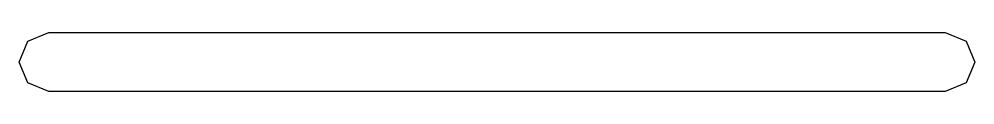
# Model space of a CAD drawing. Extents: x 44 to 148, y -85 to -25.
# Drawn here: x 130.65 to 132.58, y -77.39 to -77.27 of the extents above; entities that cross this region are included whole.
import ezdxf

# ---------------------------------------------------------------- set-up
doc = ezdxf.new("R2010")
doc.units = 0
doc.layers.add('BLACK', color=7, linetype='CONTINUOUS')

msp = doc.modelspace()

# ---------------------------------------------------------------- linework, layer by layer
at = {"layer": 'BLACK', "linetype": 'CONTINUOUS'}
for p, q in [((130.667574, -77.287574), (130.71, -77.27)), ((130.71, -77.27), (132.52, -77.27)), ((132.52, -77.27), (132.562426, -77.287574)), ((130.65, -77.33), (130.667574, -77.287574)), ((132.562426, -77.287574), (132.58, -77.33)), ((130.667574, -77.372426), (130.65, -77.33)), ((132.58, -77.33), (132.562426, -77.372426)), ((130.71, -77.39), (130.667574, -77.372426)), ((132.562426, -77.372426), (132.52, -77.39)), ((132.52, -77.39), (130.71, -77.39))]:
    msp.add_line(p, q, dxfattribs=at)

doc.saveas('drawing.dxf')
